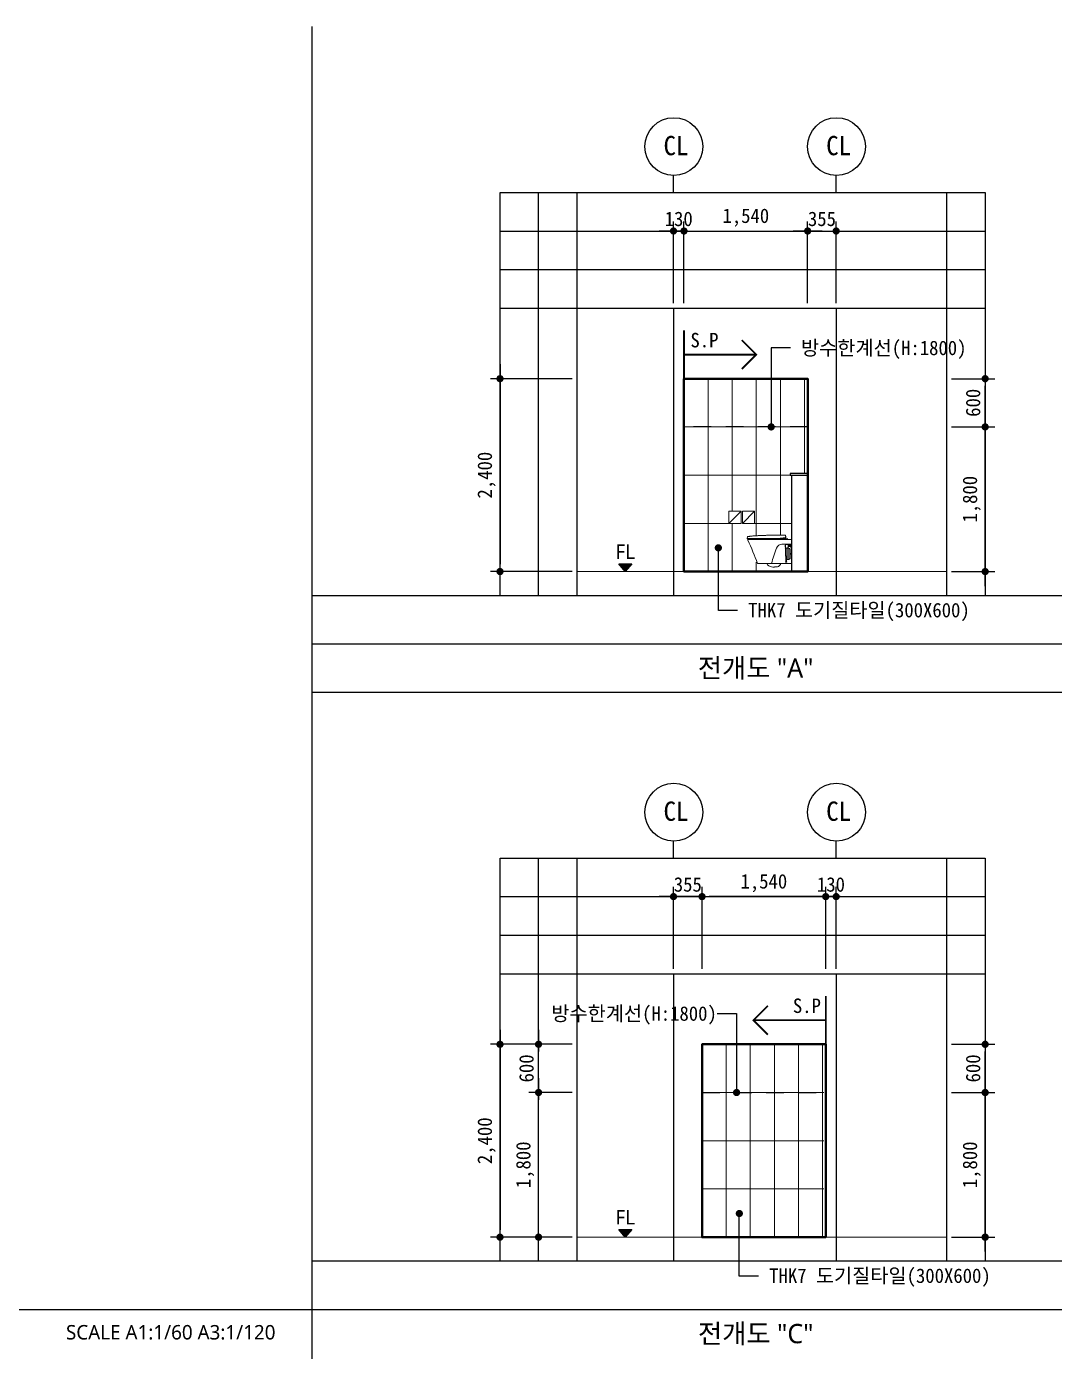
# Model space of a CAD drawing. Header units: millimetres. Extents: x -423835 to -174325, y -1379898 to -1311126.
# Drawn here: x -304547 to -291749, y -1363255 to -1346766 of the extents above; entities that cross this region are included whole.
import ezdxf
from ezdxf.enums import TextEntityAlignment as Align

# ---------------------------------------------------------------- set-up
doc = ezdxf.new("R2010")
doc.units = ezdxf.units.MM
doc.header["$LTSCALE"] = 100
doc.header["$MEASUREMENT"] = 0
doc.header["$PDSIZE"] = -10
doc.linetypes.add('HID', pattern=[2, 1.1, -0.9])
doc.layers.get('0').update_dxf_attribs({"linetype": 'CONTINUOUS'})
doc.layers.get('Defpoints').update_dxf_attribs({"color": 153, "linetype": 'CONTINUOUS'})
for name, color, linetype, lineweight in [('A-AXIS-BUBL', 7, 'CONTINUOUS', 25), ('A-ELEV-LIN1', 2, 'CONTINUOUS', 40), ('A-FLXM-SANI', 6, 'CONTINUOUS', 20), ('A-MKXS-TEXT1', 3, 'CONTINUOUS', 25), ('A-WAXK-PATT', 8, 'CONTINUOUS', 18), ('A-XXXX-FIN2', 6, 'CONTINUOUS', 20), ('A-XXXX-SYMB', 7, 'CONTINUOUS', 25), ('A-XXXX-TXT2', 3, 'CONTINUOUS', 25)]:
    doc.layers.add(name, color=color, linetype=linetype, lineweight=lineweight)
for name, color, linetype in [('A-DIMS', 7, 'CONTINUOUS'), ('A-MKXS-LEAD', 7, 'CONTINUOUS'), ('AA-AXIS-LINE-1', 1, 'CONTINUOUS'), ('AA-ELE-2', 3, 'CONTINUOUS'), ('IN-F-PAT', 8, 'CONTINUOUS'), ('IN-TEXT-FIN', 3, 'CONTINUOUS'), ('방수', 7, 'HID')]:
    doc.layers.add(name, color=color, linetype=linetype)
doc.styles.add('HY울릉도L', font='')
doc.styles.add('돋움체', font='')
doc.styles.add('맑은 고딕', font='malgun.ttf')
doc.styles.add('맑은고딕', font='malgun.ttf')
doc.styles.add('유형1', font='H2GTRM.TTF', dxfattribs={"width": 0.8, "height": 8})
doc.styles.get('HY울릉도L').set_extended_font_data('HYwulM')
doc.styles.get('돋움체').set_extended_font_data('DotumChe')
doc.dimstyles.new('CDIM', dxfattribs={"dimtxt": 3, "dimasz": 1.5, "dimexe": 2, "dimexo": 1, "dimgap": 1, "dimtad": 1, "dimdec": 0, "dimrnd": 0.5, "dimzin": 0, "dimdsep": 32, "dimlunit": 6, "dimtxsty": 'HY울릉도L', "dimblk1": '_CIDOT', "dimblk2": '_CIDOT', "dimsah": 1, "dimcen": 5.5, "dimclrd": 2, "dimclre": 2, "dimclrt": 7, "dimadec": 0, "dimazin": 0, "dimtfac": 1, "dimtdec": 0, "dimtix": 1, "dimtmove": 2, "dimatfit": 1, "dimldrblk": '_CIDOT', "dimfxl": 1, "dimtolj": 1, "dimtzin": 0, "dimlwd": -1, "dimarcsym": 0})

# ---------------------------------------------------------------- blocks, each defined once
blk = doc.blocks.new('_CIDOT')
at = {"color": 0, "linetype": 'ByBlock'}
blk.add_line((2, 0), (-1, 0), dxfattribs=at)
at = {"color": 0, "linetype": 'ByBlock', "const_width": 0.5}
blk.add_lwpolyline([(-0.25, 0, 1), (0.25, 0, 1)], format="xyb", close=True, dxfattribs=at)
blk = doc.blocks.new('*D663')
at = {"layer": 'A-DIMS', "lineweight": -2, "transparency": 16777216}
for p, q in [((-297752, -1351149), (-298772, -1351149)), ((-297752, -1353549), (-298772, -1353549))]:
    blk.add_line(p, q, dxfattribs=at)
at = {"layer": 'A-DIMS', "transparency": 16777216}
blk.add_line((-298652, -1351239), (-298652, -1353459), dxfattribs=at)
at = {"layer": 'Defpoints', "color": 0, "transparency": 16777216}
for p in [(-297692, -1351149), (-298652, -1353549), (-297692, -1353549)]:
    blk.add_point(p, dxfattribs=at)
at = {"layer": 'A-DIMS', "transparency": 16777216, "xscale": 90, "yscale": 90, "zscale": 90}
for p, rotation in [((-298652, -1351149), 90), ((-298652, -1353549), 270)]:
    blk.add_blockref('_CIDOT', p, dxfattribs=dict(at, rotation=rotation))
at = {"layer": 'A-DIMS', "color": 3, "transparency": 16777216, "insert": (-298819, -1352349), "char_height": 180, "attachment_point": 5, "rotation": 90, "style": '돋움체'}
blk.add_mtext('\\A1;2,400', dxfattribs=at)
blk = doc.blocks.new('*D664')
at = {"layer": 'A-DIMS', "lineweight": -2, "transparency": 16777216}
for p, q in [((-293032, -1351749), (-292492, -1351749)), ((-293032, -1353549), (-292492, -1353549))]:
    blk.add_line(p, q, dxfattribs=at)
at = {"layer": 'A-DIMS', "transparency": 16777216}
blk.add_line((-292612, -1353459), (-292612, -1351839), dxfattribs=at)
at = {"layer": 'Defpoints', "color": 0, "transparency": 16777216}
for p in [(-293092, -1351749), (-292612, -1351749), (-293092, -1353549)]:
    blk.add_point(p, dxfattribs=at)
at = {"layer": 'A-DIMS', "transparency": 16777216, "xscale": 90, "yscale": 90, "zscale": 90}
for p, rotation in [((-292612, -1351749), 90), ((-292612, -1353549), 270)]:
    blk.add_blockref('_CIDOT', p, dxfattribs=dict(at, rotation=rotation))
at = {"layer": 'A-DIMS', "color": 3, "transparency": 16777216, "insert": (-292779, -1352649), "char_height": 180, "attachment_point": 5, "rotation": 90, "style": '돋움체'}
blk.add_mtext('\\A1;1,800', dxfattribs=at)
blk = doc.blocks.new('*D665')
at = {"layer": 'A-DIMS', "lineweight": -2, "transparency": 16777216}
for p, q in [((-293032, -1351149), (-292492, -1351149)), ((-293032, -1351749), (-292492, -1351749))]:
    blk.add_line(p, q, dxfattribs=at)
at = {"layer": 'A-DIMS', "transparency": 16777216}
blk.add_line((-292612, -1351659), (-292612, -1351239), dxfattribs=at)
at = {"layer": 'Defpoints', "color": 0, "transparency": 16777216}
for p in [(-293092, -1351149), (-292612, -1351149), (-293092, -1351749)]:
    blk.add_point(p, dxfattribs=at)
at = {"layer": 'A-DIMS', "transparency": 16777216, "xscale": 90, "yscale": 90, "zscale": 90}
for p, rotation in [((-292612, -1351149), 90), ((-292612, -1351749), 270)]:
    blk.add_blockref('_CIDOT', p, dxfattribs=dict(at, rotation=rotation))
at = {"layer": 'A-DIMS', "color": 3, "transparency": 16777216, "insert": (-292762, -1351449), "char_height": 180, "attachment_point": 5, "rotation": 90, "style": '돋움체'}
blk.add_mtext('\\A1;600', dxfattribs=at)
blk = doc.blocks.new('*D666')
at = {"layer": 'A-DIMS', "lineweight": -2, "transparency": 16777216}
for p, q in [((-296362, -1350131), (-296362, -1349191)), ((-294822, -1350211), (-294822, -1349191))]:
    blk.add_line(p, q, dxfattribs=at)
at = {"layer": 'A-DIMS', "transparency": 16777216}
blk.add_line((-296272, -1349311), (-294912, -1349311), dxfattribs=at)
at = {"layer": 'Defpoints', "color": 0, "transparency": 16777216}
for p in [(-294822, -1349311), (-296362, -1350191), (-294822, -1350271)]:
    blk.add_point(p, dxfattribs=at)
at = {"layer": 'A-DIMS', "transparency": 16777216, "xscale": 90, "yscale": 90, "zscale": 90, "rotation": 180}
blk.add_blockref('_CIDOT', (-296362, -1349311), dxfattribs=at)
at = {"layer": 'A-DIMS', "transparency": 16777216, "xscale": 90, "yscale": 90, "zscale": 90}
blk.add_blockref('_CIDOT', (-294822, -1349311), dxfattribs=at)
at = {"layer": 'A-DIMS', "color": 3, "transparency": 16777216, "insert": (-295592, -1349144), "char_height": 180, "attachment_point": 5, "style": '돋움체'}
blk.add_mtext('\\A1;1,540', dxfattribs=at)
blk = doc.blocks.new('*D667')
at = {"layer": 'A-DIMS', "lineweight": -2, "transparency": 16777216}
for p, q in [((-296492, -1350211), (-296492, -1349191)), ((-296362, -1350211), (-296362, -1349191))]:
    blk.add_line(p, q, dxfattribs=at)
at = {"layer": 'A-DIMS', "transparency": 16777216}
for p, q in [((-296582, -1349311), (-296672, -1349311)), ((-296492, -1349311), (-296362, -1349311)), ((-296272, -1349311), (-296182, -1349311))]:
    blk.add_line(p, q, dxfattribs=at)
at = {"layer": 'Defpoints', "color": 0, "transparency": 16777216}
for p in [(-296362, -1349311), (-296492, -1350271), (-296362, -1350271)]:
    blk.add_point(p, dxfattribs=at)
at = {"layer": 'A-DIMS', "transparency": 16777216, "xscale": 90, "yscale": 90, "zscale": 90}
blk.add_blockref('_CIDOT', (-296492, -1349311), dxfattribs=at)
at = {"layer": 'A-DIMS', "transparency": 16777216, "xscale": 90, "yscale": 90, "zscale": 90, "rotation": 180}
blk.add_blockref('_CIDOT', (-296362, -1349311), dxfattribs=at)
at = {"layer": 'A-DIMS', "color": 3, "transparency": 16777216, "insert": (-296427, -1349161), "char_height": 180, "attachment_point": 5, "style": '돋움체'}
blk.add_mtext('\\A1;130', dxfattribs=at)
blk = doc.blocks.new('*D668')
at = {"layer": 'A-DIMS', "lineweight": -2, "transparency": 16777216}
for p, q in [((-294822, -1350211), (-294822, -1349191)), ((-294467, -1350211), (-294467, -1349191))]:
    blk.add_line(p, q, dxfattribs=at)
at = {"layer": 'A-DIMS', "transparency": 16777216}
for p, q in [((-294912, -1349311), (-295002, -1349311)), ((-294822, -1349311), (-294467, -1349311)), ((-294377, -1349311), (-294287, -1349311))]:
    blk.add_line(p, q, dxfattribs=at)
at = {"layer": 'Defpoints', "color": 0, "transparency": 16777216}
for p in [(-294467, -1349311), (-294822, -1350271), (-294467, -1350271)]:
    blk.add_point(p, dxfattribs=at)
at = {"layer": 'A-DIMS', "transparency": 16777216, "xscale": 90, "yscale": 90, "zscale": 90}
blk.add_blockref('_CIDOT', (-294822, -1349311), dxfattribs=at)
at = {"layer": 'A-DIMS', "transparency": 16777216, "xscale": 90, "yscale": 90, "zscale": 90, "rotation": 180}
blk.add_blockref('_CIDOT', (-294467, -1349311), dxfattribs=at)
at = {"layer": 'A-DIMS', "color": 3, "transparency": 16777216, "insert": (-294644, -1349161), "char_height": 180, "attachment_point": 5, "style": '돋움체'}
blk.add_mtext('\\A1;355', dxfattribs=at)
blk = doc.blocks.new('위생기구2')
at = {"layer": 'A-FLXM-SANI'}
for p, q in [((200, 393), (200, 110)), ((207, 339), (200, 340)), ((200, 340), (320, 340)), ((206, 331), (206, 335)), ((207, 400), (738, 400)), ((209, 338), (208, 338)), ((208, 336), (208, 338)), ((208, 336), (208, 334)), ((209, 331), (209, 338)), ((209, 337), (209, 303)), ((239, 330), (209, 333)), ((244, 297), (244, 335)), ((244, 335), (277, 335)), ((252, 407), (252, 400)), ((252, 400), (297, 400)), ((254, 409), (281, 409)), ((270, 425), (270, 426)), ((270, 423), (270, 422)), ((277, 335), (277, 328)), ((281, 411), (281, 409)), ((281, 409), (294, 409)), ((289, 409), (289, 411)), ((291, 412), (299, 412)), ((297, 400), (297, 407)), ((305, 411), (302, 411)), ((367, 400), (364, 400)), ((684, 400), (680, 400)), ((744, 405), (741, 405)), ((748, 410), (750, 410)), ((752, 411), (749, 432)), ((207, 301), (200, 301)), ((206, 311), (206, 329)), ((206, 309), (206, 305)), ((208, 304), (208, 306)), ((208, 304), (208, 303)), ((209, 303), (208, 303)), ((209, 329), (209, 323)), ((209, 323), (209, 317)), ((209, 317), (209, 323)), ((209, 317), (209, 311)), ((209, 307), (239, 310)), ((209, 309), (209, 303)), ((230, 328), (216, 328)), ((216, 326), (216, 328)), ((216, 312), (216, 314)), ((216, 312), (230, 312)), ((218, 277), (218, 163)), ((226, 285), (235, 285)), ((235, 288), (235, 152)), ((235, 263), (235, 177)), ((237, 290), (253, 290)), ((244, 330), (239, 330)), ((239, 330), (239, 327)), ((239, 327), (239, 313)), ((239, 313), (239, 310)), ((239, 310), (244, 310)), ((258, 297), (244, 297)), ((255, 288), (255, 152)), ((258, 297), (258, 293)), ((258, 293), (258, 291)), ((258, 291), (279, 291)), ((261, 291), (261, 193)), ((261, 291), (262, 291)), ((261, 193), (276, 193)), ((262, 291), (279, 291)), ((264, 193), (264, 121)), ((272, 121), (272, 193)), ((274, 291), (276, 291)), ((276, 193), (276, 291)), ((277, 328), (277, 297)), ((279, 326), (277, 327)), ((277, 313), (279, 315)), ((277, 312), (281, 312)), ((281, 309), (277, 309)), ((279, 297), (277, 297)), ((277, 297), (277, 297)), ((279, 315), (279, 326)), ((279, 291), (279, 297)), ((281, 312), (281, 311)), ((281, 312), (281, 312)), ((281, 311), (281, 309)), ((210, 100), (625, 100)), ((226, 155), (235, 155)), ((237, 150), (253, 150)), ((261, 121), (261, 121)), ((261, 121), (261, 116)), ((261, 121), (264, 121)), ((261, 116), (262, 115)), ((268, 115), (262, 115)), ((264, 121), (264, 116)), ((264, 121), (264, 121)), ((265, 121), (264, 121)), ((265, 121), (271, 121)), ((274, 115), (268, 115)), ((271, 121), (272, 121)), ((271, 121), (271, 116)), ((271, 121), (271, 121)), ((272, 121), (271, 121)), ((272, 121), (275, 121)), ((274, 115), (275, 116)), ((275, 121), (276, 121)), ((276, 121), (275, 121)), ((275, 121), (275, 121)), ((276, 116), (275, 116)), ((276, 121), (276, 116)), ((413, 55), (411, 57))]:
    blk.add_line(p, q, dxfattribs=at)
for centre, radius, start, end in [((207, 393), 7, 90, 180), ((207, 337), 2, 0, 83.6598), ((254, 407), 2.5, 90, 180), ((285, 426), 15.1, 160.0217, 178.601), ((406, 394), 142, 157.467, 158.0475), ((294, 407), 2.5, 360, 90), ((348, 603), 195, 261.3311, 263.4426), ((320, 269), 71, 19.9807, 90), ((430, 412), 10.7, 209.672, 269.0693), ((436, 412), 10.7, 269.4901, 330.8234), ((599, 411), 10.6, 204.0641, 270.1585), ((609, 411), 10.5, 269.9944, 335.5834), ((3455, -895), 3000, 154.6385, 160.6304), ((738, 393), 7, 334.6385, 90), ((207, 303), 2, 276.3402, 0), ((226, 277), 8, 90, 180), ((237, 288), 2, 90, 180), ((253, 288), 2, 0, 90), ((-2432, -732), 3000, 16.0982, 19.9807), ((210, 110), 10, 180, 270), ((226, 163), 8, 180, 270), ((237, 152), 2, 180, 270), ((253, 152), 2, 270, 0), ((-24, -60), 392, 22.3191, 24.0258), ((383, 107), 48, 202.3191, 260.4462), ((413, 285), 228, 260.4462, 269.4914), ((413, 285), 230, 270, 279.4889), ((438, 137), 80, 279.4889, 332.4106)]:
    blk.add_arc(centre, radius, start, end, dxfattribs=at)
for centre, major_axis, start_param, end_param in [((292, 320), (297, -12), 1.857424, 1.864448), ((273, 320), (297, 12), 1.788169, 1.798529), ((273, 320), (297, -12), 4.484656, 4.495016)]:
    blk.add_ellipse(centre, major_axis=major_axis, ratio=0.039223, start_param=start_param, end_param=end_param, dxfattribs=at)
at = {"layer": 'A-FLXM-SANI', "extrusion": (0, 0, -1)}
blk.add_ellipse((292, 320), major_axis=(297, 12), ratio=0.039223, start_param=1.857424, end_param=1.864448, dxfattribs=at)
at = {"layer": 'A-FLXM-SANI'}
for points, degree in [([(206, 331), (217, 329), (227, 328), (237, 327)], 3), ([(237, 328), (228, 329), (219, 330), (209, 331)], 3), ([(270, 426), (270, 426)], 1), ([(270, 426), (270, 426), (270, 426), (270, 426)], 3), ([(270, 423), (270, 425)], 1), ([(271, 431), (271, 432)], 1), ([(271, 421), (271, 420)], 1), ([(272, 423), (272, 423)], 1), ([(281, 411), (280, 411), (280, 411), (279, 412)], 3), ([(279, 412), (279, 412)], 1), ([(288, 411), (289, 411)], 1), ([(289, 411), (289, 411)], 1), ([(312, 411), (311, 411)], 1), ([(316, 410), (312, 411)], 1), ([(319, 410), (316, 410)], 1), ([(316, 410), (316, 410)], 1), ([(362, 402), (362, 402)], 1), ([(430, 401), (436, 401)], 1), ([(599, 400), (609, 400)], 1), ([(684, 400), (684, 400)], 1), ([(745, 406), (744, 410)], 1), ([(745, 406), (745, 406)], 1), ([(745, 406), (745, 406)], 1), ([(750, 410), (751, 410)], 1), ([(237, 313), (227, 312), (217, 311), (206, 309)], 3), ([(209, 326), (219, 326), (228, 326), (237, 325)], 3), ([(237, 315), (228, 314), (219, 314), (209, 314)], 3), ([(209, 309), (219, 310), (228, 311), (237, 312)], 3)]:
    blk.add_open_spline(points, degree=degree, dxfattribs=at)
for points, knots in [([(271, 419), (271, 420), (271, 421), (270, 422), (270, 423), (270, 423)], [0, 0, 0, 0, 0.3700529, 0.7019207, 1, 1, 1, 1]), ([(271, 432), (271, 433), (272, 435), (273, 438), (274, 440)], [0.3966766, 0.3966766, 0.3966766, 0.3966766, 0.4995125, 1, 1, 1, 1]), ([(272, 423), (271, 423), (271, 423), (271, 423), (271, 423), (271, 422), (271, 422), (271, 421), (271, 421)], [0, 0, 0, 0, 0.18459, 0.241902, 0.275569, 0.526076, 0.773628, 1, 1, 1, 1]), ([(279, 412), (278, 412), (277, 413), (275, 414), (273, 416), (273, 417), (272, 418), (271, 419), (271, 419)], [0, 0, 0, 0, 0.242171, 0.47985, 0.612089, 0.734275, 0.870447, 1, 1, 1, 1]), ([(272, 423), (272, 423), (273, 423), (274, 423), (275, 423), (276, 422), (278, 422), (279, 422), (280, 422), (282, 421), (283, 421), (284, 421), (286, 420), (289, 420), (293, 419), (297, 418), (301, 418), (306, 417), (311, 417), (316, 416), (320, 416), (323, 415), (324, 415)], [0, 0, 0, 0, 0.038415, 0.080237, 0.115789, 0.152261, 0.201926, 0.239706, 0.271286, 0.296594, 0.32824, 0.357618, 0.384708, 0.465477, 0.537704, 0.603102, 0.664392, 0.747724, 0.826007, 0.891661, 0.946891, 1, 1, 1, 1]), ([(274, 447), (274, 447), (274, 447), (274, 447), (274, 445), (274, 443), (274, 442), (274, 442)], [0, 0, 0, 0, 0.049989, 0.349324, 0.674373, 0.83719, 1, 1, 1, 1]), ([(274, 442), (274, 442), (274, 441), (274, 441), (274, 441), (274, 440), (274, 440), (274, 440)], [0, 0, 0, 0, 0.209175, 0.417993, 0.636294, 0.87499, 1, 1, 1, 1]), ([(274, 442), (274, 442), (274, 441), (274, 441), (274, 441), (274, 440), (274, 440), (274, 440)], [0, 0, 0, 0, 0.209176, 0.417993, 0.636294, 0.87499, 1, 1, 1, 1]), ([(275, 448), (275, 449), (275, 450), (276, 451), (278, 451), (279, 451), (279, 451)], [0, 0, 0, 0, 0.244555, 0.499864, 0.75521, 1, 1, 1, 1]), ([(288, 452), (285, 452), (283, 451), (280, 451), (279, 451)], [0, 0, 0, 0, 0.9020217, 1, 1, 1, 1]), ([(288, 452), (285, 452), (283, 451), (280, 451), (279, 451)], [0, 0, 0, 0, 0.901946, 1, 1, 1, 1]), ([(279, 451), (279, 451), (279, 451), (279, 451), (279, 451)], [0, 0, 0, 0, 0.73967, 1, 1, 1, 1]), ([(297, 417), (297, 417), (297, 417), (296, 416), (295, 414), (293, 413), (291, 412), (288, 411), (285, 411), (283, 411), (281, 411), (281, 411)], [0, 0, 0, 0, 0.008082, 0.1059935, 0.1997479, 0.2883577, 0.4410294, 0.5905053, 0.7354589, 0.8668734, 0.9107547, 0.9107547, 0.9107547, 0.9107547]), ([(288, 452), (293, 452), (305, 452), (326, 452), (347, 452), (365, 453), (380, 453), (396, 453), (414, 453), (435, 452), (457, 452), (479, 452), (500, 451), (521, 451), (542, 450), (561, 450), (579, 449), (597, 448), (614, 447), (631, 446), (645, 445), (659, 445), (672, 444), (684, 443), (695, 442), (705, 441), (716, 440), (726, 438), (735, 437), (742, 436), (745, 436)], [0, 0, 0, 0, 0.031422, 0.082545, 0.135293, 0.167494, 0.200707, 0.235679, 0.273433, 0.320822, 0.369329, 0.417284, 0.463993, 0.510638, 0.557261, 0.596443, 0.635577, 0.675542, 0.716978, 0.749622, 0.781551, 0.812031, 0.84033, 0.866341, 0.890645, 0.913919, 0.936311, 0.958008, 0.979178, 1, 1, 1, 1]), ([(289, 411), (290, 411), (292, 411), (295, 411), (299, 411), (301, 411), (302, 411)], [0, 0, 0, 0, 0.206278, 0.441134, 0.705629, 1, 1, 1, 1]), ([(299, 412), (299, 412), (300, 412), (301, 412), (301, 412), (302, 412), (302, 412)], [0, 0, 0, 0, 0.250658, 0.500976, 0.750737, 1, 1, 1, 1]), ([(302, 412), (302, 412), (302, 412), (304, 412), (307, 412), (309, 412), (310, 412)], [0, 0, 0, 0, 0.250004, 0.499997, 0.749999, 1, 1, 1, 1]), ([(305, 411), (305, 411), (306, 411), (307, 411), (309, 411), (310, 411), (311, 411)], [0, 0, 0, 0, 0.250079, 0.500138, 0.750106, 1, 1, 1, 1]), ([(310, 412), (311, 412), (313, 412), (314, 412), (315, 412)], [0, 0, 0, 0, 0.49988, 1, 1, 1, 1]), ([(315, 412), (317, 412), (320, 411), (324, 411), (330, 410), (335, 409), (342, 409), (348, 408), (356, 408), (364, 407), (372, 407), (381, 407), (386, 406), (389, 406)], [0, 0, 0, 0, 0.083561, 0.167103, 0.250634, 0.334156, 0.41767, 0.501175, 0.601354, 0.701533, 0.801194, 0.900597, 1, 1, 1, 1]), ([(324, 415), (330, 415), (343, 414), (362, 413), (382, 412), (401, 412), (420, 411), (433, 411), (440, 411)], [0, 0, 0, 0, 0.166639, 0.333309, 0.49999, 0.666698, 0.833429, 1, 1, 1, 1]), ([(326, 409), (327, 409), (328, 409), (330, 408), (332, 408), (334, 408), (336, 408), (338, 407), (340, 407), (342, 407), (344, 407), (345, 407), (346, 407), (346, 407)], [0, 0, 0, 0, 0.105908, 0.228731, 0.351693, 0.443407, 0.53485, 0.626107, 0.717264, 0.808407, 0.899623, 0.990998, 1, 1, 1, 1]), ([(346, 407), (347, 407), (349, 406), (352, 406), (355, 406), (357, 406), (359, 406), (360, 406), (361, 406)], [0, 0, 0, 0, 0.1920267, 0.4034846, 0.6148762, 0.7634617, 0.9121372, 0.9982444, 0.9982444, 0.9982444, 0.9982444]), ([(361, 406), (361, 405), (362, 404), (362, 403), (362, 402)], [0.1186763, 0.1186763, 0.1186763, 0.1186763, 0.3484213, 1, 1, 1, 1]), ([(364, 400), (364, 400), (364, 400), (363, 400), (362, 401), (362, 402), (362, 402), (362, 402)], [0, 0, 0, 0, 0.231192, 0.46999, 0.708788, 0.947586, 1, 1, 1, 1]), ([(367, 400), (367, 400), (367, 400), (367, 400), (368, 400), (368, 400), (369, 400), (370, 400), (372, 400), (374, 400), (376, 400), (378, 400), (380, 400), (383, 400), (387, 400), (390, 400), (394, 400), (398, 400), (401, 400), (404, 400), (407, 400), (411, 400), (414, 400), (418, 400), (423, 400), (428, 400), (434, 400), (439, 400), (444, 400), (449, 400), (455, 400), (460, 400), (465, 400), (471, 400), (476, 400), (480, 400), (485, 400), (489, 400), (494, 400), (499, 400), (504, 400), (509, 400), (515, 400), (522, 400), (528, 400), (536, 400), (543, 400), (550, 400), (557, 400), (563, 400), (568, 400), (572, 400), (574, 400), (577, 400), (580, 400), (582, 400), (585, 400), (589, 400), (593, 400), (596, 400), (600, 400), (604, 400), (607, 400), (610, 400), (613, 400), (615, 400), (618, 400), (620, 400), (623, 400), (625, 400), (627, 400), (629, 400), (632, 400), (634, 400), (637, 400), (639, 400), (641, 400), (644, 400), (646, 400), (649, 400), (652, 400), (656, 400), (659, 400), (662, 400), (666, 400), (669, 400), (673, 400), (677, 400), (679, 400), (680, 400), (680, 400)], [0, 0, 0, 0, 0.012089, 0.024116, 0.026051, 0.036104, 0.049863, 0.065328, 0.080531, 0.09562, 0.106896, 0.118072, 0.130338, 0.144211, 0.158112, 0.173251, 0.188207, 0.200196, 0.212267, 0.221979, 0.231642, 0.241271, 0.250882, 0.262343, 0.273834, 0.289419, 0.305026, 0.318404, 0.33193, 0.344754, 0.357135, 0.369495, 0.385134, 0.397339, 0.409419, 0.420897, 0.432432, 0.443891, 0.453188, 0.466301, 0.479073, 0.491508, 0.506414, 0.522181, 0.539302, 0.556839, 0.575914, 0.594306, 0.610335, 0.625857, 0.641355, 0.64801, 0.654678, 0.661359, 0.668053, 0.674761, 0.681483, 0.692078, 0.702712, 0.711487, 0.722177, 0.732078, 0.740677, 0.749938, 0.754266, 0.760854, 0.769511, 0.775051, 0.781745, 0.789142, 0.794591, 0.800012, 0.805403, 0.814281, 0.823152, 0.827773, 0.832468, 0.840518, 0.848239, 0.856895, 0.866126, 0.876264, 0.886387, 0.897461, 0.909206, 0.926483, 0.944867, 0.965006, 0.985213, 1, 1, 1, 1]), ([(389, 406), (396, 406), (411, 406), (433, 406), (455, 406), (477, 406), (498, 406), (518, 406), (536, 406), (554, 406), (572, 406), (590, 406), (607, 406), (624, 406), (641, 406), (656, 406), (669, 406), (680, 406), (691, 406), (701, 406), (709, 406), (716, 406), (723, 406), (729, 406), (734, 406), (737, 406), (740, 406), (742, 406), (744, 406), (744, 406), (744, 406)], [0, 0, 0, 0, 0.051865, 0.103733, 0.155604, 0.207472, 0.259335, 0.302554, 0.345771, 0.388987, 0.432199, 0.475409, 0.518616, 0.561824, 0.605037, 0.648246, 0.680648, 0.713047, 0.745441, 0.777833, 0.803748, 0.829666, 0.85558, 0.881487, 0.907389, 0.928974, 0.950558, 0.972143, 0.993731, 1, 1, 1, 1]), ([(440, 411), (448, 411), (465, 411), (490, 411), (515, 411), (537, 411), (556, 411), (573, 411), (589, 411), (605, 411), (620, 411), (635, 411), (650, 411), (665, 411), (678, 411), (689, 411), (699, 411), (708, 411), (716, 411), (724, 411), (731, 411), (738, 411), (743, 411), (746, 411), (749, 411), (750, 411), (751, 411), (751, 411), (751, 411)], [0, 0, 0, 0, 0.063054, 0.126074, 0.189081, 0.252091, 0.294096, 0.336093, 0.378096, 0.420088, 0.462061, 0.50406, 0.546075, 0.588059, 0.630048, 0.661552, 0.693034, 0.724499, 0.75598, 0.787482, 0.818954, 0.850394, 0.881849, 0.907022, 0.932224, 0.957471, 0.982735, 1, 1, 1, 1]), ([(686, 402), (686, 402), (686, 401), (686, 401), (685, 400), (685, 400), (684, 400), (684, 400)], [0, 0, 0, 0, 0.056582, 0.308885, 0.561194, 0.813503, 1, 1, 1, 1]), ([(686, 402), (687, 402), (687, 404), (688, 405), (688, 405)], [0, 0, 0, 0, 0.5547107, 0.9107582, 0.9107582, 0.9107582, 0.9107582]), ([(741, 405), (741, 405), (740, 405), (739, 405), (737, 405), (734, 405), (731, 405), (727, 405), (722, 405), (716, 405), (709, 405), (702, 405), (696, 405), (691, 405), (689, 405), (688, 405), (688, 405)], [0, 0, 0, 0, 0.0746564, 0.1537644, 0.2301422, 0.3037144, 0.3778616, 0.4556533, 0.5383175, 0.6360709, 0.7358126, 0.8305941, 0.9192424, 0.9582061, 0.9956664, 0.9984674, 0.9984674, 0.9984674, 0.9984674]), ([(744, 410), (745, 410), (746, 410), (747, 410), (748, 410), (748, 410), (748, 410)], [0.0072079, 0.0072079, 0.0072079, 0.0072079, 0.1517469, 0.508275, 0.8751516, 1, 1, 1, 1]), ([(744, 405), (744, 405), (744, 405), (744, 405), (745, 405), (745, 405), (745, 405), (745, 406), (745, 406), (745, 406), (745, 406)], [0, 0, 0, 0, 0.142409, 0.280934, 0.412564, 0.535139, 0.657714, 0.789333, 0.927864, 1, 1, 1, 1]), ([(744, 406), (744, 406), (745, 406), (745, 406), (745, 406)], [0, 0, 0, 0, 0.743125, 1, 1, 1, 1]), ([(749, 432), (749, 432), (749, 433), (748, 435), (746, 436), (745, 436), (745, 436)], [0, 0, 0, 0, 0.2431724, 0.5000025, 0.7568309, 1, 1, 1, 1]), ([(745, 406), (745, 406), (745, 406), (745, 406), (745, 406)], [0, 0, 0, 0, 0.500517, 1, 1, 1, 1]), ([(751, 410), (751, 410), (751, 410), (751, 410), (751, 410), (751, 410), (751, 410), (751, 411), (752, 411), (752, 411), (752, 411)], [0, 0, 0, 0, 0.132215, 0.261358, 0.384642, 0.500011, 0.615367, 0.738646, 0.867792, 1, 1, 1, 1]), ([(239, 327), (239, 327), (239, 327), (239, 327), (239, 327), (239, 328), (239, 328), (239, 328), (239, 328), (239, 328), (238, 328), (238, 328), (238, 328), (238, 328), (238, 328), (237, 328)], [0, 0, 0, 0, 0.125, 0.125, 0.25, 0.25, 0.5, 0.5, 0.625, 0.625, 0.75, 0.75, 0.875, 0.875, 1, 1, 1, 1]), ([(237, 325), (238, 325), (238, 325), (238, 326), (238, 326), (238, 326), (239, 326), (239, 326), (239, 326), (239, 326), (239, 326), (239, 326), (239, 327), (239, 327), (239, 327), (239, 327)], [0, 0, 0, 0, 0.125, 0.125, 0.25, 0.25, 0.375, 0.375, 0.5, 0.5, 0.75, 0.75, 0.875, 0.875, 1, 1, 1, 1]), ([(237, 327), (238, 327), (238, 327), (239, 327), (239, 327), (239, 326), (239, 326)], [0, 0, 0, 0, 0.2764339, 0.5529257, 0.8310133, 1, 1, 1, 1]), ([(239, 313), (239, 313), (239, 313), (239, 313), (239, 314), (239, 314), (239, 314), (239, 314), (239, 314), (239, 314), (238, 314), (238, 314), (238, 315), (238, 315), (238, 315), (237, 315)], [0, 0, 0, 0, 0.125, 0.125, 0.25, 0.25, 0.5, 0.5, 0.625, 0.625, 0.75, 0.75, 0.875, 0.875, 1, 1, 1, 1]), ([(239, 314), (239, 314), (239, 313), (239, 313), (238, 313), (238, 313), (238, 313), (237, 313)], [0, 0, 0, 0, 0.022463, 0.309103, 0.597859, 0.8837, 1, 1, 1, 1]), ([(237, 312), (238, 312), (238, 312), (238, 312), (238, 312), (238, 312), (239, 312), (239, 312), (239, 312), (239, 312), (239, 312), (239, 313), (239, 313), (239, 313), (239, 313), (239, 313)], [0, 0, 0, 0, 0.125, 0.125, 0.25, 0.25, 0.375, 0.375, 0.5, 0.5, 0.75, 0.75, 0.875, 0.875, 1, 1, 1, 1]), ([(261, 116), (261, 116), (262, 115), (262, 115), (263, 116), (264, 116), (264, 116)], [0, 0, 0, 0, 0.2646023, 0.5349423, 0.7653402, 1, 1, 1, 1]), ([(264, 121), (264, 121), (264, 121), (264, 121), (265, 121)], [0, 0, 0, 0, 0.509657, 1, 1, 1, 1]), ([(264, 116), (264, 116), (265, 116), (267, 115), (269, 115), (270, 116), (271, 116), (271, 116)], [0, 0, 0, 0, 0.1943243, 0.390582, 0.6431889, 0.902621, 1, 1, 1, 1]), ([(271, 116), (272, 116), (273, 115), (274, 115), (275, 116), (275, 116), (276, 116)], [0, 0, 0, 0, 0.264602, 0.534942, 0.76534, 1, 1, 1, 1])]:
    blk.add_open_spline(points, degree=3, knots=knots, dxfattribs=at)
blk.add_point((751, 411), dxfattribs=at)
at = {"layer": 'Defpoints'}
for p, q in [((207, 220), (193, 220)), ((200, 213), (200, 227))]:
    blk.add_line(p, q, dxfattribs=at)
at = {"layer": 'Defpoints', "insert": (211, 210), "char_height": 1.88, "attachment_point": 5, "style": '유형1'}
blk.add_mtext_dynamic_manual_height_columns('\\A1;TOTO CW-822NJ', width=45.58, gutter_width=6.25, heights=[0], dxfattribs=at)
blk = doc.blocks.new('*D669')
at = {"layer": 'A-DIMS', "lineweight": -2, "transparency": 16777216}
for p, q in [((-297752, -1359432), (-298772, -1359432)), ((-297752, -1361832), (-298772, -1361832))]:
    blk.add_line(p, q, dxfattribs=at)
at = {"layer": 'A-DIMS', "transparency": 16777216}
blk.add_line((-298652, -1359522), (-298652, -1361742), dxfattribs=at)
at = {"layer": 'Defpoints', "color": 0, "transparency": 16777216}
for p in [(-297692, -1359432), (-298652, -1361832), (-297692, -1361832)]:
    blk.add_point(p, dxfattribs=at)
at = {"layer": 'A-DIMS', "transparency": 16777216, "xscale": 90, "yscale": 90, "zscale": 90}
for p, rotation in [((-298652, -1359432), 90), ((-298652, -1361832), 270)]:
    blk.add_blockref('_CIDOT', p, dxfattribs=dict(at, rotation=rotation))
at = {"layer": 'A-DIMS', "color": 3, "transparency": 16777216, "insert": (-298819, -1360632), "char_height": 180, "attachment_point": 5, "rotation": 90, "style": '돋움체'}
blk.add_mtext('\\A1;2,400', dxfattribs=at)
blk = doc.blocks.new('*D670')
at = {"layer": 'A-DIMS', "lineweight": -2, "transparency": 16777216}
for p, q in [((-293032, -1360032), (-292492, -1360032)), ((-293032, -1361832), (-292492, -1361832))]:
    blk.add_line(p, q, dxfattribs=at)
at = {"layer": 'A-DIMS', "transparency": 16777216}
blk.add_line((-292612, -1361742), (-292612, -1360122), dxfattribs=at)
at = {"layer": 'Defpoints', "color": 0, "transparency": 16777216}
for p in [(-293092, -1360032), (-292612, -1360032), (-293092, -1361832)]:
    blk.add_point(p, dxfattribs=at)
at = {"layer": 'A-DIMS', "transparency": 16777216, "xscale": 90, "yscale": 90, "zscale": 90}
for p, rotation in [((-292612, -1360032), 90), ((-292612, -1361832), 270)]:
    blk.add_blockref('_CIDOT', p, dxfattribs=dict(at, rotation=rotation))
at = {"layer": 'A-DIMS', "color": 3, "transparency": 16777216, "insert": (-292779, -1360932), "char_height": 180, "attachment_point": 5, "rotation": 90, "style": '돋움체'}
blk.add_mtext('\\A1;1,800', dxfattribs=at)
blk = doc.blocks.new('*D671')
at = {"layer": 'A-DIMS', "lineweight": -2, "transparency": 16777216}
for p, q in [((-293032, -1359432), (-292492, -1359432)), ((-293032, -1360032), (-292492, -1360032))]:
    blk.add_line(p, q, dxfattribs=at)
at = {"layer": 'A-DIMS', "transparency": 16777216}
blk.add_line((-292612, -1359942), (-292612, -1359522), dxfattribs=at)
at = {"layer": 'Defpoints', "color": 0, "transparency": 16777216}
for p in [(-293092, -1359432), (-292612, -1359432), (-293092, -1360032)]:
    blk.add_point(p, dxfattribs=at)
at = {"layer": 'A-DIMS', "transparency": 16777216, "xscale": 90, "yscale": 90, "zscale": 90}
for p, rotation in [((-292612, -1359432), 90), ((-292612, -1360032), 270)]:
    blk.add_blockref('_CIDOT', p, dxfattribs=dict(at, rotation=rotation))
at = {"layer": 'A-DIMS', "color": 3, "transparency": 16777216, "insert": (-292762, -1359732), "char_height": 180, "attachment_point": 5, "rotation": 90, "style": '돋움체'}
blk.add_mtext('\\A1;600', dxfattribs=at)
blk = doc.blocks.new('*D672')
at = {"layer": 'A-DIMS', "lineweight": -2, "transparency": 16777216}
for p, q in [((-296137, -1358494), (-296137, -1357474)), ((-294597, -1358414), (-294597, -1357474))]:
    blk.add_line(p, q, dxfattribs=at)
at = {"layer": 'A-DIMS', "transparency": 16777216}
blk.add_line((-294687, -1357594), (-296047, -1357594), dxfattribs=at)
at = {"layer": 'Defpoints', "color": 0, "transparency": 16777216}
for p in [(-296137, -1357594), (-294597, -1358474), (-296137, -1358554)]:
    blk.add_point(p, dxfattribs=at)
at = {"layer": 'A-DIMS', "transparency": 16777216, "xscale": 90, "yscale": 90, "zscale": 90, "rotation": 180}
blk.add_blockref('_CIDOT', (-296137, -1357594), dxfattribs=at)
at = {"layer": 'A-DIMS', "transparency": 16777216, "xscale": 90, "yscale": 90, "zscale": 90}
blk.add_blockref('_CIDOT', (-294597, -1357594), dxfattribs=at)
at = {"layer": 'A-DIMS', "color": 3, "transparency": 16777216, "insert": (-295367, -1357427), "char_height": 180, "attachment_point": 5, "style": '돋움체'}
blk.add_mtext('\\A1;1,540', dxfattribs=at)
blk = doc.blocks.new('*D673')
at = {"layer": 'A-DIMS', "lineweight": -2, "transparency": 16777216}
for p, q in [((-294597, -1358494), (-294597, -1357474)), ((-294467, -1358494), (-294467, -1357474))]:
    blk.add_line(p, q, dxfattribs=at)
at = {"layer": 'A-DIMS', "transparency": 16777216}
for p, q in [((-294687, -1357594), (-294777, -1357594)), ((-294467, -1357594), (-294597, -1357594)), ((-294377, -1357594), (-294287, -1357594))]:
    blk.add_line(p, q, dxfattribs=at)
at = {"layer": 'Defpoints', "color": 0, "transparency": 16777216}
for p in [(-294597, -1357594), (-294597, -1358554), (-294467, -1358554)]:
    blk.add_point(p, dxfattribs=at)
at = {"layer": 'A-DIMS', "transparency": 16777216, "xscale": 90, "yscale": 90, "zscale": 90}
blk.add_blockref('_CIDOT', (-294597, -1357594), dxfattribs=at)
at = {"layer": 'A-DIMS', "transparency": 16777216, "xscale": 90, "yscale": 90, "zscale": 90, "rotation": 180}
blk.add_blockref('_CIDOT', (-294467, -1357594), dxfattribs=at)
at = {"layer": 'A-DIMS', "color": 3, "transparency": 16777216, "insert": (-294532, -1357444), "char_height": 180, "attachment_point": 5, "style": '돋움체'}
blk.add_mtext('\\A1;130', dxfattribs=at)
blk = doc.blocks.new('*D674')
at = {"layer": 'A-DIMS', "lineweight": -2, "transparency": 16777216}
for p, q in [((-296492, -1358494), (-296492, -1357474)), ((-296137, -1358494), (-296137, -1357474))]:
    blk.add_line(p, q, dxfattribs=at)
at = {"layer": 'A-DIMS', "transparency": 16777216}
for p, q in [((-296582, -1357594), (-296672, -1357594)), ((-296137, -1357594), (-296492, -1357594)), ((-296047, -1357594), (-295957, -1357594))]:
    blk.add_line(p, q, dxfattribs=at)
at = {"layer": 'Defpoints', "color": 0, "transparency": 16777216}
for p in [(-296492, -1357594), (-296492, -1358554), (-296137, -1358554)]:
    blk.add_point(p, dxfattribs=at)
at = {"layer": 'A-DIMS', "transparency": 16777216, "xscale": 90, "yscale": 90, "zscale": 90}
blk.add_blockref('_CIDOT', (-296492, -1357594), dxfattribs=at)
at = {"layer": 'A-DIMS', "transparency": 16777216, "xscale": 90, "yscale": 90, "zscale": 90, "rotation": 180}
blk.add_blockref('_CIDOT', (-296137, -1357594), dxfattribs=at)
at = {"layer": 'A-DIMS', "color": 3, "transparency": 16777216, "insert": (-296314, -1357444), "char_height": 180, "attachment_point": 5, "style": '돋움체'}
blk.add_mtext('\\A1;355', dxfattribs=at)
blk = doc.blocks.new('*D675')
at = {"layer": 'A-DIMS', "lineweight": -2, "transparency": 16777216}
for p, q in [((-297752, -1360032), (-298292, -1360032)), ((-297752, -1361832), (-298292, -1361832))]:
    blk.add_line(p, q, dxfattribs=at)
at = {"layer": 'A-DIMS', "transparency": 16777216}
blk.add_line((-298172, -1361742), (-298172, -1360122), dxfattribs=at)
at = {"layer": 'Defpoints', "color": 0, "transparency": 16777216}
for p in [(-298172, -1360032), (-297692, -1360032), (-297692, -1361832)]:
    blk.add_point(p, dxfattribs=at)
at = {"layer": 'A-DIMS', "transparency": 16777216, "xscale": 90, "yscale": 90, "zscale": 90}
for p, rotation in [((-298172, -1360032), 90), ((-298172, -1361832), 270)]:
    blk.add_blockref('_CIDOT', p, dxfattribs=dict(at, rotation=rotation))
at = {"layer": 'A-DIMS', "color": 3, "transparency": 16777216, "insert": (-298339, -1360932), "char_height": 180, "attachment_point": 5, "rotation": 90, "style": '돋움체'}
blk.add_mtext('\\A1;1,800', dxfattribs=at)
blk = doc.blocks.new('*D676')
at = {"layer": 'A-DIMS', "lineweight": -2, "transparency": 16777216}
for p, q in [((-297752, -1359432), (-298292, -1359432)), ((-297752, -1360032), (-298292, -1360032))]:
    blk.add_line(p, q, dxfattribs=at)
at = {"layer": 'A-DIMS', "transparency": 16777216}
blk.add_line((-298172, -1359942), (-298172, -1359522), dxfattribs=at)
at = {"layer": 'Defpoints', "color": 0, "transparency": 16777216}
for p in [(-298172, -1359432), (-297692, -1359432), (-297692, -1360032)]:
    blk.add_point(p, dxfattribs=at)
at = {"layer": 'A-DIMS', "transparency": 16777216, "xscale": 90, "yscale": 90, "zscale": 90}
for p, rotation in [((-298172, -1359432), 90), ((-298172, -1360032), 270)]:
    blk.add_blockref('_CIDOT', p, dxfattribs=dict(at, rotation=rotation))
at = {"layer": 'A-DIMS', "color": 3, "transparency": 16777216, "insert": (-298322, -1359732), "char_height": 180, "attachment_point": 5, "rotation": 90, "style": '돋움체'}
blk.add_mtext('\\A1;600', dxfattribs=at)

msp = doc.modelspace()

# ---------------------------------------------------------------- hatches: boundary and pattern name
at = {"layer": 'A-WAXK-PATT'}
h = msp.add_hatch(dxfattribs=at)
h.set_pattern_fill('벽타일63', color=256, angle=90)
h.set_pattern_definition([(90, (-296136.67, -1361832.06), (-300, 2e-14), []), (180, (-296136.7, -1361832.06), (-7e-14, -600), [])])
h.paths.add_polyline_path([(-294621.7, -1359432.1), (-296136.7, -1359432.1), (-296136.7, -1361832.1), (-294621.7, -1361832.1)])
at = {"layer": 'A-XXXX-SYMB'}
for points in [[(-297092.1, -1353549.1), (-297172.7, -1353453.1), (-297011.6, -1353453.1)], [(-297092.1, -1361832.1), (-297172.7, -1361736.1), (-297011.6, -1361736.1)]]:
    msp.add_hatch(color=256, dxfattribs=at).paths.add_polyline_path(points)

# ---------------------------------------------------------------- linework, layer by layer
at = {"color": 3, "ltscale": 2}
for p, q in [((-300992.9, -1346766.1), (-300992.9, -1379898.1)), ((-300992.9, -1354449.1), (-278950.4, -1354449.1)), ((-300992.9, -1355049.1), (-278950.4, -1355049.1)), ((-323035.4, -1362732.1), (-278950.4, -1362732.1))]:
    msp.add_line(p, q, dxfattribs=at)
at = {"layer": 'A-AXIS-BUBL', "ltscale": 0.2}
for p, q in [((-296491.7, -1348831.3), (-296491.7, -1348621.3)), ((-294466.7, -1348831.3), (-294466.7, -1348621.3)), ((-296491.7, -1357114.3), (-296491.7, -1356904.3)), ((-294466.7, -1357114.3), (-294466.7, -1356904.3))]:
    msp.add_line(p, q, dxfattribs=at)
for centre in [(-296488.1, -1348261.3), (-294463.1, -1348261.3), (-296488.1, -1356544.3), (-294463.1, -1356544.3)]:
    msp.add_circle(centre, 360, dxfattribs=at)
at = {"layer": 'A-ELEV-LIN1'}
for points in [[(-296361.7, -1351149.1), (-294821.7, -1351149.1), (-294821.7, -1353549.1), (-296361.7, -1353549.1)], [(-294596.7, -1359432.1), (-296136.7, -1359432.1), (-296136.7, -1361832.1), (-294596.7, -1361832.1)]]:
    msp.add_lwpolyline(points, close=True, dxfattribs=at)
at = {"layer": 'A-FLXM-SANI'}
for p, q in [((-295801.7, -1352949.1), (-295651.7, -1352799.1)), ((-295631.7, -1352949.1), (-295481.7, -1352799.1))]:
    msp.add_line(p, q, dxfattribs=at)
for points in [[(-295801.7, -1352949.1), (-295801.7, -1352799.1), (-295651.7, -1352799.1), (-295651.7, -1352949.1)], [(-295631.7, -1352949.1), (-295631.7, -1352799.1), (-295481.7, -1352799.1), (-295481.7, -1352949.1)]]:
    msp.add_lwpolyline(points, close=True, dxfattribs=at)
at = {"layer": 'A-MKXS-LEAD'}
for points in [[(-295036.2, -1350765.8), (-295276.2, -1350765.8), (-295276.2, -1351749.1)], [(-295693.7, -1354032.3), (-295933.7, -1354032.3), (-295933.7, -1353254.1)], [(-295946.5, -1359048.8), (-295706.5, -1359048.8), (-295706.5, -1360032.1)], [(-295432.7, -1362315.3), (-295672.7, -1362315.3), (-295672.7, -1361537.1)]]:
    msp.add_lwpolyline(points, dxfattribs=at)
at = {"layer": 'A-MKXS-LEAD', "const_width": 45}
for points in [[(-295298.7, -1351749.1, 1), (-295253.7, -1351749.1, 1)], [(-295956.2, -1353254.1, -1), (-295911.2, -1353254.1, -1)], [(-295729, -1360032.1, 1), (-295684, -1360032.1, 1)], [(-295695.2, -1361537.1, -1), (-295650.2, -1361537.1, -1)]]:
    msp.add_lwpolyline(points, format="xyb", close=True, dxfattribs=at)
at = {"layer": 'A-WAXK-PATT', "linetype": 'Continuous'}
for p, q in [((-296061.7, -1353549.1), (-296061.7, -1351149.1)), ((-295761.7, -1352799.1), (-295761.7, -1351149.1)), ((-295461.7, -1353103.3), (-295461.7, -1351149.1)), ((-295161.7, -1353096.7), (-295161.7, -1351149.1)), ((-294861.7, -1352329.1), (-294861.7, -1351149.1)), ((-294821.7, -1351749.1), (-296361.7, -1351749.1)), ((-294821.7, -1352349.1), (-296361.7, -1352349.1)), ((-295801.7, -1352949.1), (-296361.7, -1352949.1)), ((-295761.7, -1353549.1), (-295761.7, -1352949.1)), ((-295701.7, -1352949.1), (-295721.7, -1352949.1)), ((-295021.7, -1352949.1), (-295481.7, -1352949.1)), ((-295427.3, -1353549.1), (-296361.7, -1353549.1)), ((-295461.7, -1353549.1), (-295461.7, -1353433.3))]:
    msp.add_line(p, q, dxfattribs=at)
at = {"layer": 'A-XXXX-FIN2'}
for p, q in [((-293091.7, -1353549.1), (-297691.7, -1353549.1)), ((-293091.7, -1361832.1), (-297691.7, -1361832.1))]:
    msp.add_line(p, q, dxfattribs=at)
at = {"layer": 'A-XXXX-SYMB'}
for points in [[(-297092.1, -1353549.1), (-297172.7, -1353453.1), (-297011.6, -1353453.1), (-297092.1, -1353549.1)], [(-297092.1, -1361832.1), (-297172.7, -1361736.1), (-297011.6, -1361736.1), (-297092.1, -1361832.1)]]:
    msp.add_lwpolyline(points, dxfattribs=at)
at = {"layer": 'AA-AXIS-LINE-1'}
for p, q in [((-296491.7, -1350271.3), (-296491.7, -1353849.1)), ((-294466.7, -1350271.3), (-294466.7, -1353849.1)), ((-296491.7, -1358554.3), (-296491.7, -1362132.1)), ((-294466.7, -1358554.3), (-294466.7, -1362132.1))]:
    msp.add_line(p, q, dxfattribs=at)
at = {"layer": 'AA-ELE-2'}
msp.add_line((-295021.7, -1352349.1), (-295021.7, -1353549.1), dxfattribs=at)
msp.add_lwpolyline([(-294821.7, -1352329.1), (-295041.7, -1352329.1), (-295041.7, -1352349.1), (-294821.7, -1352349.1)], close=True, dxfattribs=at)
at = {"layer": 'Defpoints'}
for p, q in [((-298651.7, -1353849.1), (-298651.7, -1348831.3)), ((-298651.7, -1348831.3), (-292611.7, -1348831.3)), ((-298171.7, -1353849.1), (-298171.7, -1348831.3)), ((-297691.7, -1353849.1), (-297691.7, -1348831.3)), ((-293091.7, -1348831.3), (-293091.7, -1353849.1)), ((-292611.7, -1348831.3), (-292611.7, -1353849.1)), ((-298651.7, -1349311.3), (-292611.7, -1349311.3)), ((-298651.7, -1349791.3), (-292611.7, -1349791.3)), ((-298651.7, -1350271.3), (-292611.7, -1350271.3)), ((-279430.4, -1353849.1), (-300992.9, -1353849.1)), ((-298651.7, -1362132.1), (-298651.7, -1357114.3)), ((-298651.7, -1357114.3), (-292611.7, -1357114.3)), ((-298171.7, -1362132.1), (-298171.7, -1357114.3)), ((-297691.7, -1362132.1), (-297691.7, -1357114.3)), ((-293091.7, -1357114.3), (-293091.7, -1362132.1)), ((-292611.7, -1357114.3), (-292611.7, -1362132.1)), ((-298651.7, -1357594.3), (-292611.7, -1357594.3)), ((-298651.7, -1358074.3), (-292611.7, -1358074.3)), ((-298651.7, -1358554.3), (-292611.7, -1358554.3)), ((-279430.4, -1362132.1), (-300992.9, -1362132.1))]:
    msp.add_line(p, q, dxfattribs=at)
at = {"layer": 'IN-F-PAT', "color": 2}
msp.add_line((-296361.7, -1350849.1), (-295642.1, -1350849.1), dxfattribs=at)
at = {"layer": 'IN-F-PAT', "color": 2, "const_width": 22.5}
for points in [[(-296361.7, -1351149.1), (-296361.7, -1350549.1)], [(-295641.7, -1350669.1), (-295461.7, -1350849.1), (-295641.7, -1351029.1)], [(-296361.7, -1350849.1), (-295461.7, -1350849.1)], [(-294596.7, -1359432.1), (-294596.7, -1358832.1)], [(-295316.7, -1358952.1), (-295496.7, -1359132.1), (-295316.7, -1359312.1)], [(-294596.7, -1359132.1), (-295496.7, -1359132.1)]]:
    msp.add_lwpolyline(points, dxfattribs=at)
at = {"layer": '방수', "color": 2, "ltscale": 2}
for p, q in [((-294821.7, -1351749.1), (-296361.7, -1351749.1)), ((-296136.7, -1360032.1), (-294596.7, -1360032.1))]:
    msp.add_line(p, q, dxfattribs=at)

# ---------------------------------------------------------------- block references
at = {"layer": 'A-FLXM-SANI', "xscale": -1}
msp.add_blockref('위생기구2', (-294821.7, -1353549.1), dxfattribs=at)

# ---------------------------------------------------------------- texts
at = {"layer": 'A-MKXS-TEXT1', "style": '돋움체'}
for s, p in [('방수한계선(H:1800)', (-294904.6, -1350765.8)), ('THK7 도기질타일(300X600)', (-295562.1, -1354028.5)), ('THK7 도기질타일(300X600)', (-295301, -1362311.5))]:
    msp.add_text(s, height=180, dxfattribs=at).set_placement(p, align=Align.MIDDLE_LEFT)
at = {"layer": 'A-MKXS-TEXT1', "style": '맑은고딕'}
for p in [(-297092.1, -1353391.2), (-297092.1, -1361674.2)]:
    msp.add_text('FL', height=180, dxfattribs=at).set_placement(p, align=Align.CENTER)
at = {"layer": 'A-MKXS-TEXT1', "style": '돋움체'}
msp.add_text('방수한계선(H:1800)', height=180, dxfattribs=at).set_placement((-295952.7, -1359048.8), align=Align.MIDDLE_RIGHT)
at = {"layer": 'A-XXXX-TXT2', "ltscale": 0.2, "style": '돋움체'}
for p in [(-296461, -1348248.1), (-294436, -1348248.1), (-296461, -1356531.1), (-294436, -1356531.1)]:
    msp.add_text('CL', height=240, dxfattribs=at).set_placement(p, align=Align.MIDDLE)
at = {"layer": 'A-XXXX-TXT2', "style": '맑은 고딕'}
for s, p in [('전개도 "A"', (-295469.6, -1354749.1)), ('전개도 "C"', (-295468.6, -1363032.1))]:
    msp.add_text(s, height=240, dxfattribs=at).set_placement(p, align=Align.MIDDLE_CENTER)
msp.add_text('SCALE A1:1/60 A3:1/120', height=180, dxfattribs=at).set_placement((-304055.6, -1363105.3))
at = {"layer": 'IN-TEXT-FIN', "color": 2, "style": '돋움체'}
for p in [(-295932.3, -1350669.1), (-294656.7, -1358952.1)]:
    msp.add_text('S.P', height=180, dxfattribs=at).set_placement(p, align=Align.MIDDLE_RIGHT)

# ---------------------------------------------------------------- dimensions: what is measured, and where the dimension line sits
at = {"layer": 'A-DIMS'}
for base, p1, p2, angle, picture, middle in [((-296361.7, -1349311.3), (-296491.7, -1350271.4), (-296361.7, -1350271.3), 180, '*D667', (-296426.7, -1349161.2)), ((-294821.7, -1349311.3), (-296361.7, -1350191.3), (-294821.7, -1350271.3), 180, '*D666', (-295591.7, -1349144.2)), ((-294466.7, -1349311.3), (-294821.7, -1350271.3), (-294466.7, -1350271.3), 180, '*D668', (-294644.2, -1349161.2)), ((-298651.7, -1353549.1), (-297691.7, -1351149.1), (-297691.7, -1353549.1), 90, '*D663', (-298818.8, -1352349.1)), ((-292611.7, -1351149.1), (-293091.7, -1351749.1), (-293091.7, -1351149.1), 90, '*D665', (-292761.8, -1351449.1)), ((-292611.7, -1351749.1), (-293091.7, -1353549.1), (-293091.7, -1351749.1), 90, '*D664', (-292778.8, -1352649.1)), ((-298651.7, -1361832.1), (-297691.7, -1359432.1), (-297691.7, -1361832.1), 90, '*D669', (-298818.8, -1360632.1)), ((-298171.7, -1359432.1), (-297691.7, -1360032.1), (-297691.7, -1359432.1), 90, '*D676', (-298321.8, -1359732.1)), ((-292611.7, -1359432.1), (-293091.7, -1360032.1), (-293091.7, -1359432.1), 90, '*D671', (-292761.8, -1359732.1)), ((-298171.7, -1360032.1), (-297691.7, -1361832.1), (-297691.7, -1360032.1), 90, '*D675', (-298338.8, -1360932.1)), ((-292611.7, -1360032.1), (-293091.7, -1361832.1), (-293091.7, -1360032.1), 90, '*D670', (-292778.8, -1360932.1))]:
    dim = msp.add_linear_dim(base=base, p1=p1, p2=p2, angle=angle, dimstyle='CDIM', override={"dimscale": 60, "dimtxsty": '돋움체', "dimclrd": 256, "dimclre": 256, "dimclrt": 3}, dxfattribs=at)
    dim.commit()
    dim.dimension.update_dxf_attribs({"geometry": picture, "text_midpoint": middle})
for base, p1, p2, picture, middle in [((-296491.7, -1357594.3), (-296136.7, -1358554.3), (-296491.7, -1358554.3), '*D674', (-296314.2, -1357444.2)), ((-296136.7, -1357594.3), (-294596.7, -1358474.3), (-296136.7, -1358554.3), '*D672', (-295366.7, -1357427.2)), ((-294596.7, -1357594.3), (-294466.7, -1358554.3), (-294596.7, -1358554.3), '*D673', (-294531.7, -1357444.2))]:
    dim = msp.add_linear_dim(base=base, p1=p1, p2=p2, dimstyle='CDIM', override={"dimscale": 60, "dimtxsty": '돋움체', "dimclrd": 256, "dimclre": 256, "dimclrt": 3}, dxfattribs=at)
    dim.commit()
    dim.dimension.update_dxf_attribs({"geometry": picture, "text_midpoint": middle})

doc.saveas('drawing.dxf')
